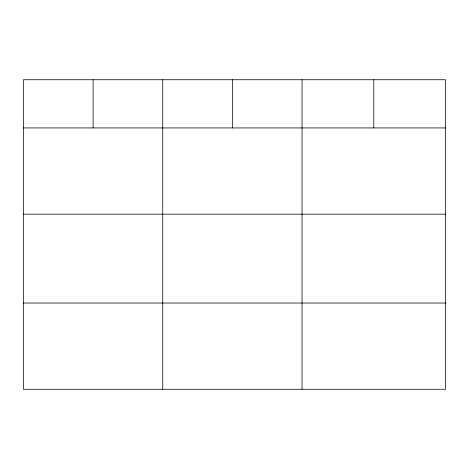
<?xml version="1.0" encoding="UTF-8"?>
<svg xmlns="http://www.w3.org/2000/svg" width="469" height="469" viewBox="0 0 469 469"><rect width="100%" height="100%" fill="white"/><g stroke="black" fill="none" stroke-linecap="round" stroke-linejoin="round"><path stroke-width="0.7" d="M445.55 214.175L445.55 79.736L23.45 79.736L23.45 389.264L445.55 389.264L445.55 214.175L23.45 214.175M23.45 127.937L445.55 127.937M23.45 303.027L445.55 303.027M373.793 79.736L373.793 127.937M302.036 79.736L302.036 389.264M232.389 79.736L232.389 127.937M162.743 79.736L162.743 389.264M93.097 79.736L93.097 127.937"/></g></svg>
